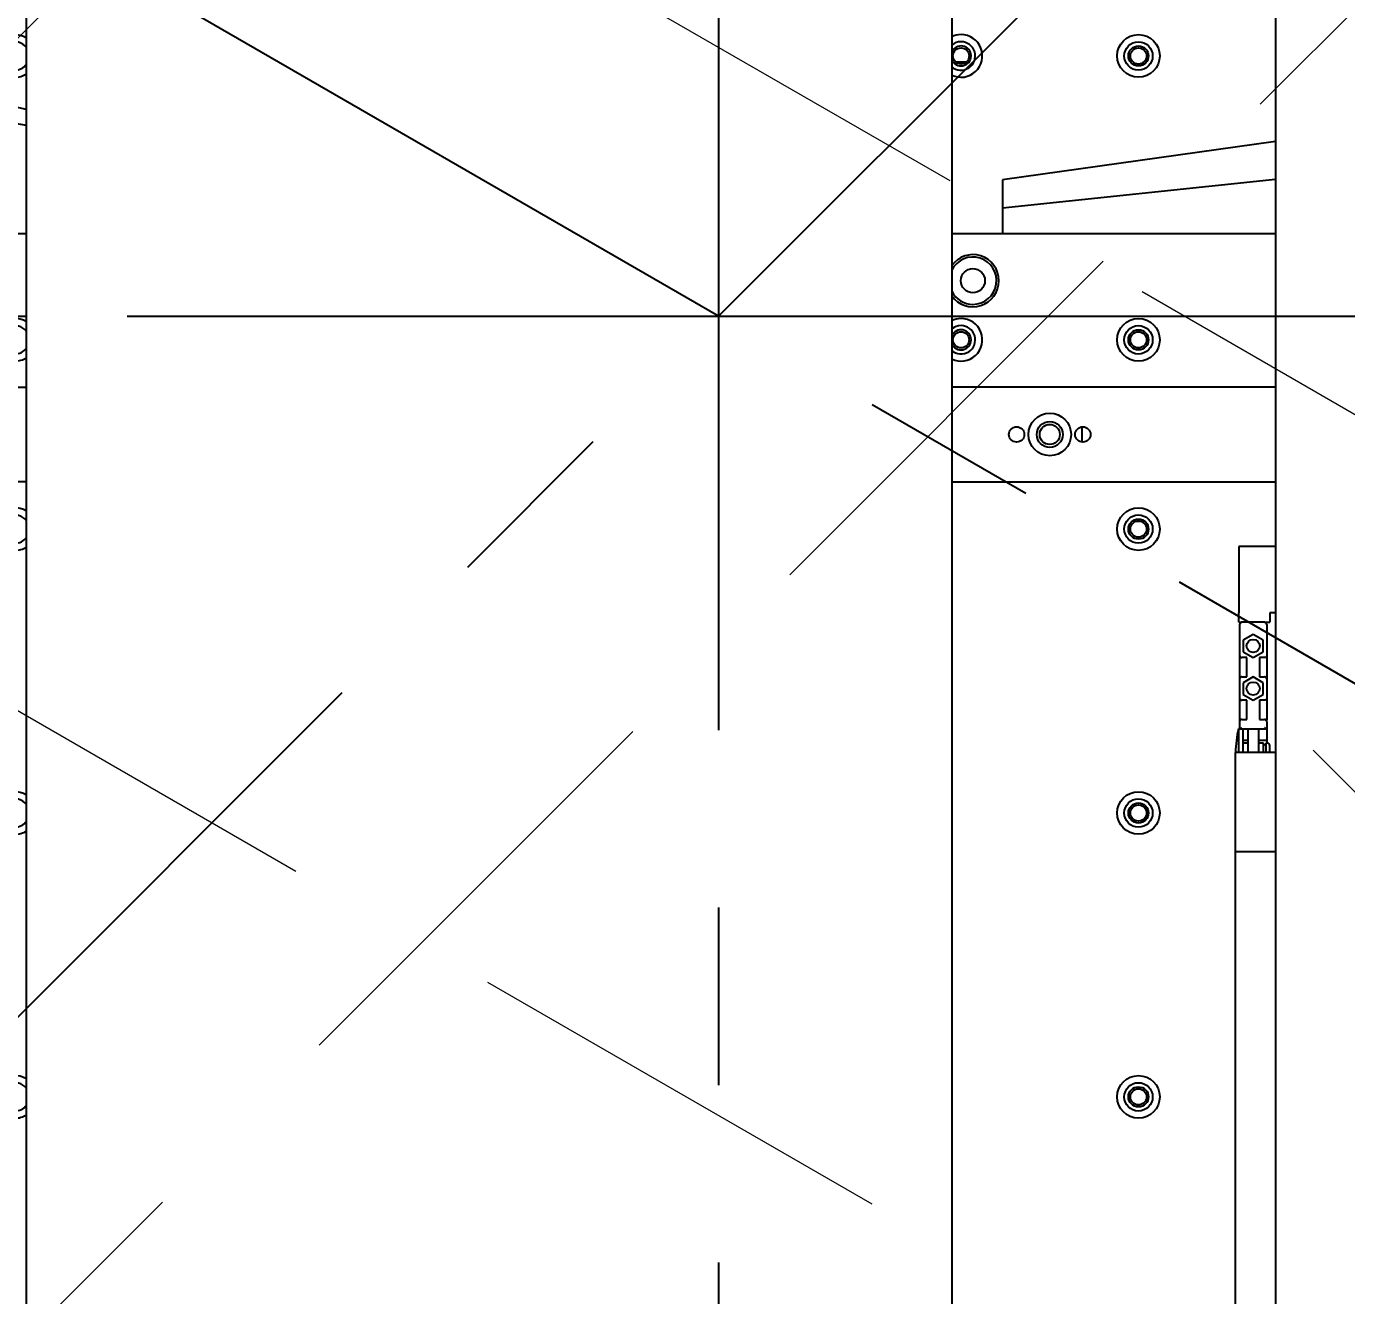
# Model space of a CAD drawing. Header units: inches. Extents: x -347369 to -260369, y 119522 to 149869.
# Drawn here: x -322776 to -322218, y 138586 to 139122 of the extents above; entities that cross this region are included whole.
import ezdxf

# ---------------------------------------------------------------- set-up
doc = ezdxf.new("R2010")
doc.units = ezdxf.units.IN
doc.header["$LTSCALE"] = 300
doc.linetypes.add('CENTRO', pattern=[2, 1.25, -0.25, 0.25, -0.25])
doc.linetypes.add('NASCOSTA', pattern=[0.375, 0.25, -0.125])
for name, color, linetype in [('ASSI', 254, 'CENTRO'), ('MACCHINA', 40, 'Continuous'), ('QUOTE', 7, 'Continuous')]:
    doc.layers.add(name, color=color, linetype=linetype)
doc.styles.get("Standard").update_dxf_attribs({"font": 'romans.shx'})
doc.dimstyles.new('sc1a100', dxfattribs={"dimscale": 100, "dimtxt": 3, "dimasz": 3, "dimexe": 0, "dimexo": 0, "dimgap": 1, "dimtad": 1, "dimzin": 12, "dimdsep": 46, "dimtxsty": 'Standard', "dimblk": 'CLOSEDBLANK', "dimcen": 1, "dimclrd": 253, "dimclre": 253, "dimclrt": 2, "dimadec": 0, "dimazin": 3, "dimtfac": 1, "dimtmove": 0, "dimatfit": 1, "dimldrblk": 'CLOSEDBLANK', "dimfxl": 1, "dimtolj": 1, "dimtzin": 0, "dimarcsym": 0})

# ---------------------------------------------------------------- blocks, each defined once
blk = doc.blocks.new('_ClosedBlank')
at = {"color": 0, "linetype": 'ByBlock', "lineweight": -2}
for p, q in [((-1, 0.1667), (0, 0)), ((-1, 0.1667), (-1, -0.1667)), ((0, 0), (-1, -0.1667))]:
    blk.add_line(p, q, dxfattribs=at)
blk = doc.blocks.new('*D28')
at = {"layer": 'Defpoints', "color": 0, "transparency": 16777216}
for p in [(-322483.62, 140399.66), (-321493.68, 139989.61), (-324251.39, 137231.89), (-323921.75, 136508.74), (-322483.62, 136499.66)]:
    blk.add_point(p, dxfattribs=at)
at = {"layer": 'QUOTE', "color": 253, "lineweight": -2, "transparency": 16777216}
for p, q in [((-324251.39, 137231.89), (-324517.44, 136965.84)), ((-322483.62, 136499.66), (-322483.62, 136123.4))]:
    blk.add_line(p, q, dxfattribs=at)
blk.add_arc((-322483.62, 138999.66), 2876.26, 230.97879, 264.02121, dxfattribs=at)
at = {"layer": 'QUOTE', "color": 253, "lineweight": -2, "transparency": 16777216, "xscale": 300, "yscale": 300, "zscale": 300}
for p, rotation in [((-324517.44, 136965.84), 137.9893954922992), ((-322483.62, 136123.4), 357.0106045077002)]:
    blk.add_blockref('_ClosedBlank', p, dxfattribs=dict(at, rotation=rotation))
at = {"layer": 'QUOTE', "color": 2, "transparency": 16777216, "insert": (-323488.65, 136573.31), "char_height": 300, "attachment_point": 5, "rotation": 337.5}
blk.add_mtext('\\A1;45°', dxfattribs=at)
blk = doc.blocks.new('*D38')
at = {"layer": 'Defpoints', "color": 0, "transparency": 16777216}
for p in [(-322483.62, 140399.66), (-323696.06, 139699.66), (-320318.56, 137749.66), (-322483.62, 136499.66), (-321507.47, 136317.71)]:
    blk.add_point(p, dxfattribs=at)
at = {"layer": 'QUOTE', "color": 253, "lineweight": -2, "transparency": 16777216}
for p, q in [((-320318.56, 137749.66), (-320011.93, 137572.62)), ((-322483.62, 136499.66), (-322483.62, 136145.58))]:
    blk.add_line(p, q, dxfattribs=at)
blk.add_arc((-322483.62, 138999.66), 2854.07, 276.02531, 323.97469, dxfattribs=at)
at = {"layer": 'QUOTE', "color": 253, "lineweight": -2, "transparency": 16777216, "xscale": 300, "yscale": 300, "zscale": 300}
for p, rotation in [((-320011.93, 137572.62), 56.98734634615995), ((-322483.62, 136145.58), 183.0126536538403)]:
    blk.add_blockref('_ClosedBlank', p, dxfattribs=dict(at, rotation=rotation))
at = {"layer": 'QUOTE', "color": 2, "transparency": 16777216, "insert": (-321181.59, 136744.46), "char_height": 300, "attachment_point": 5, "rotation": 30}
blk.add_mtext('\\A1;60°', dxfattribs=at)
blk = doc.blocks.new('A$Cda148bbc')
at = {"layer": 'ASSI'}
blk.add_line((0, -2400), (0, 1400), dxfattribs=at)
at = {"layer": 'MACCHINA', "color": 8, "linetype": 'NASCOSTA', "lineweight": 5, "ltscale": 2.5}
for p, q in [((98.55, 693.94), (98.55, -1243.49)), ((-292.65, -1368.86), (-292.65, 584.96)), ((307.5, 48), (728.5, 48))]:
    blk.add_line(p, q, dxfattribs=at)
blk.add_circle((0, 0), 750, dxfattribs=at)
blk = doc.blocks.new('A$Cad528b1c')
at = {"layer": 'ASSI'}
blk.add_line((0, 1400), (0, -2400), dxfattribs=at)
at = {"layer": 'MACCHINA'}
for p, q in [((98.55, 693.94), (98.55, -1243.49)), ((-292.65, -1368.86), (-292.65, 584.96)), ((235.5, 550), (235.5, -1362.9)), ((-292.65, 80.59), (-458.59, 109.85)), ((-292.65, 87.39), (-399.04, 110)), ((100.17, 107.5), (104.83, 107.5)), ((235.5, 73.88), (120, 57.64)), ((120, 45.84), (235.5, 57.98)), ((120, 57.64), (120, 45.84)), ((120, 45.84), (120, 35)), ((-1060, 35), (-292.65, 35)), ((98.55, 35), (235.5, 35)), ((-1025.36, 0), (-292.65, 0)), ((98.55, 0), (235.5, 0)), ((-739.5, -30), (-292.65, -30)), ((235.5, -30), (98.55, -30)), ((153.5, -46.79), (153.5, -53.21)), ((-292.65, -70), (-739.7, -70)), ((98.55, -70), (235.5, -70)), ((235.5, -97.39), (220, -97.39)), ((220, -97.39), (220, -125.39)), ((220, -129.39), (220, -125.39)), ((233, -125.39), (233, -129.39)), ((235.5, -125.39), (233, -125.39)), ((220, -129.39), (221.25, -129.39)), ((220.25, -130.39), (220.25, -143.34)), ((230.75, -129.39), (221.25, -129.39)), ((230.75, -129.39), (233, -129.39)), ((231.75, -130.39), (231.75, -143.34)), ((226, -134.49), (221.75, -136.94)), ((221.75, -136.94), (221.75, -141.85)), ((230.25, -136.94), (226, -134.49)), ((230.25, -141.85), (230.25, -136.94)), ((220.25, -143.34), (220.25, -151.44)), ((223.35, -144.34), (221.25, -144.34)), ((221.75, -141.85), (226, -144.3)), ((223.35, -152.44), (223.35, -144.34)), ((226, -144.3), (230.25, -141.85)), ((230.75, -144.34), (228.65, -144.34)), ((228.65, -144.34), (228.65, -152.44)), ((231.75, -143.34), (231.75, -151.44)), ((220.25, -151.44), (220.25, -153.44)), ((220.25, -153.44), (220.25, -161.34)), ((221.25, -152.44), (223.35, -152.44)), ((226, -152.49), (221.75, -154.94)), ((221.75, -154.94), (221.75, -159.85)), ((230.25, -154.94), (226, -152.49)), ((228.65, -152.44), (230.75, -152.44)), ((230.25, -159.85), (230.25, -154.94)), ((231.75, -153.44), (231.75, -161.34)), ((220.25, -161.34), (220.25, -169.44)), ((221.75, -159.85), (226, -162.3)), ((226, -162.3), (230.25, -159.85)), ((231.75, -161.34), (231.75, -169.44)), ((223.35, -162.34), (221.25, -162.34)), ((223.35, -170.44), (223.35, -162.34)), ((230.75, -162.34), (228.65, -162.34)), ((228.65, -162.34), (228.65, -170.44)), ((220.25, -169.44), (220.25, -170.68)), ((220.25, -171.44), (220.25, -174.18)), ((221.25, -170.44), (223.35, -170.44)), ((228.65, -170.44), (230.75, -170.44)), ((231.75, -171.44), (231.75, -174.18)), ((220.29, -174.39), (219.8, -174.39)), ((219.8, -174.39), (219.8, -184.39)), ((220.25, -174.37), (220.25, -174.18)), ((220.38, -174.45), (231.62, -174.45)), ((221.8, -184.39), (221.8, -174.45)), ((223.75, -174.45), (223.75, -184.39)), ((228.25, -174.45), (228.25, -184.39)), ((231.75, -174.18), (231.75, -179.18)), ((221.8, -179.18), (223.75, -179.18)), ((223.75, -180.44), (221.8, -180.44)), ((228.25, -179.18), (231.75, -179.18)), ((230.3, -180.44), (228.25, -180.44)), ((230.3, -184.39), (230.3, -180.44)), ((231, -181.24), (230.6, -181.24)), ((232, -180.44), (231.3, -180.44)), ((231.3, -180.44), (231.3, -184.39)), ((231.75, -179.18), (231.75, -180.44)), ((233, -184.39), (233, -181.44)), ((218.5, -226.23), (218.5, -184.39)), ((235.5, -184.39), (218.5, -184.39)), ((218.5, -226.23), (235.5, -226.23)), ((218.5, -951.92), (218.5, -226.23))]:
    blk.add_line(p, q, dxfattribs=at)
for centre, radius in [((177.5, 110), 9), ((102.5, 110), 3.42), ((177.5, 110), 6), ((177.5, 110), 4.25), ((177.5, 110), 3.42), ((107.5, 15), 5.1), ((177.5, -10), 9), ((177.5, -10), 6), ((102.5, -10), 3.42), ((177.5, -10), 4.25), ((177.5, -10), 3.42), ((140, -50), 9), ((140, -50), 5.5), ((126, -50), 3.25), ((140, -50), 4.25), ((154, -50), 3.25), ((177.5, -90), 9), ((177.5, -90), 6), ((177.5, -90), 4.25), ((177.5, -90), 3.42), ((226, -139.39), 2.75), ((226, -157.39), 2.75), ((177.5, -210), 9), ((177.5, -210), 6), ((177.5, -210), 4.25), ((177.5, -210), 3.42), ((177.5, -330), 9), ((177.5, -330), 6), ((177.5, -330), 4.25), ((177.5, -330), 3.42)]:
    blk.add_circle(centre, radius, dxfattribs=at)
for centre, radius, start, end in [((-297.5, 110), 9, 57.3775, 270), ((102.5, 110), 9, 90, 116.0197), ((102.5, 110), 9, 243.9803, 90), ((-297.5, 110), 6, 36.0355, 270), ((102.5, 110), 6, 90, 131.1491), ((102.5, 110), 6, 228.8509, 90), ((102.5, 110), 4.25, 201.7251, 158.2749), ((-297.5, 110), 6, 270, 323.9645), ((-297.5, 110), 9, 270, 302.6225), ((107.5, 15), 11, 215.5641, 144.4359), ((107.5, 15), 10, 270, 153.4843), ((107.5, 15), 10, 206.5157, 270), ((-297.5, -10), 9, 57.3775, 270), ((-297.5, -10), 6, 36.0355, 270), ((102.5, -10), 9, 90, 116.0197), ((102.5, -10), 9, 243.9803, 90), ((102.5, -10), 6, 90, 131.1491), ((102.5, -10), 6, 228.8509, 90), ((102.5, -10), 4.25, 201.7251, 158.2749), ((-297.5, -10), 6, 270, 323.9645), ((-297.5, -10), 9, 270, 302.6225), ((-297.5, -90), 9, 57.3775, 270), ((-297.5, -90), 6, 36.0355, 270), ((-297.5, -90), 6, 270, 323.9645), ((-297.5, -90), 9, 270, 302.6225), ((221.25, -130.39), 1, 90, 180), ((230.75, -130.39), 1, 0, 90), ((269.15, -185.89), 50.67, 166.8825, 178.3037), ((230.6, -180.94), 0.3, 180, 270), ((231, -180.94), 0.3, 270, 0), ((232, -181.44), 1, 0, 90), ((-297.5, -210), 9, 57.3775, 270), ((-297.5, -210), 6, 36.0355, 270), ((-297.5, -210), 6, 270, 323.9645), ((-297.5, -210), 9, 270, 302.6225), ((-297.5, -330), 9, 57.3775, 270), ((-297.5, -330), 6, 36.0355, 270), ((-297.5, -330), 6, 270, 323.9645), ((-297.5, -330), 9, 270, 302.6225)]:
    blk.add_arc(centre, radius, start, end, dxfattribs=at)
for points, knots in [([(220.25, -143.34), (220.27, -143.48), (220.3, -143.76), (220.53, -144.07), (220.8, -144.25), (221.02, -144.33), (221.18, -144.34), (221.25, -144.34)], [0, 0, 0, 0, 0.3101202, 0.6161208, 0.7588957, 0.8860224, 1, 1, 1, 1]), ([(231.75, -143.34), (231.73, -143.48), (231.7, -143.76), (231.47, -144.07), (231.2, -144.25), (230.98, -144.33), (230.82, -144.34), (230.75, -144.34)], [0, 0, 0, 0, 0.3101202, 0.6161208, 0.7588957, 0.8860224, 1, 1, 1, 1]), ([(221.25, -152.44), (221.16, -152.45), (220.95, -152.47), (220.68, -152.6), (220.44, -152.82), (220.28, -153.11), (220.26, -153.33), (220.25, -153.44)], [0, 0, 0, 0, 0.1467542, 0.3161257, 0.5102478, 0.7577933, 1, 1, 1, 1]), ([(231.75, -153.44), (231.73, -153.3), (231.7, -153.03), (231.47, -152.71), (231.2, -152.54), (230.98, -152.46), (230.82, -152.45), (230.75, -152.44)], [0, 0, 0, 0, 0.3101202, 0.6161208, 0.7588957, 0.8860224, 1, 1, 1, 1]), ([(231.75, -151.44), (231.75, -151.73), (231.75, -152.32), (231.75, -152.99), (231.75, -153.38), (231.75, -153.42), (231.75, -153.44)], [0, 0, 0, 0, 0.271218, 0.561897, 0.788543, 1, 1, 1, 1]), ([(220.25, -161.34), (220.27, -161.48), (220.3, -161.76), (220.53, -162.07), (220.8, -162.25), (221.02, -162.33), (221.18, -162.34), (221.25, -162.34)], [0, 0, 0, 0, 0.31012, 0.616121, 0.758896, 0.886022, 1, 1, 1, 1]), ([(231.75, -161.34), (231.73, -161.48), (231.7, -161.76), (231.47, -162.07), (231.2, -162.25), (230.98, -162.33), (230.82, -162.34), (230.75, -162.34)], [0, 0, 0, 0, 0.31012, 0.616121, 0.758896, 0.886022, 1, 1, 1, 1]), ([(221.25, -170.44), (221.16, -170.45), (220.95, -170.47), (220.68, -170.6), (220.44, -170.82), (220.28, -171.11), (220.26, -171.33), (220.25, -171.44)], [0, 0, 0, 0, 0.146754, 0.316126, 0.510248, 0.757793, 1, 1, 1, 1]), ([(231.75, -171.44), (231.73, -171.3), (231.7, -171.03), (231.47, -170.71), (231.2, -170.54), (230.98, -170.46), (230.82, -170.45), (230.75, -170.44)], [0, 0, 0, 0, 0.31012, 0.616121, 0.758896, 0.886022, 1, 1, 1, 1]), ([(231.75, -169.44), (231.75, -169.7), (231.75, -170.15), (231.75, -170.52), (231.75, -170.68)], [0, 0, 0, 0, 0.559699, 1, 1, 1, 1]), ([(220.25, -174.18), (220.25, -174.21), (220.25, -174.26), (220.26, -174.31), (220.27, -174.33)], [0, 0, 0, 0, 0.560867, 1, 1, 1, 1]), ([(220.27, -174.33), (220.28, -174.36), (220.29, -174.42), (220.34, -174.45), (220.42, -174.45), (220.54, -174.41), (220.78, -174.27), (221.03, -174.1), (221.2, -173.99), (221.25, -173.95), (221.25, -173.95)], [0, 0, 0, 0, 0.102921, 0.205744, 0.239484, 0.405141, 0.60192, 0.879088, 0.995899, 1, 1, 1, 1]), ([(231.73, -174.33), (231.72, -174.36), (231.71, -174.42), (231.66, -174.45), (231.58, -174.45), (231.46, -174.41), (231.22, -174.27), (230.97, -174.1), (230.8, -173.99), (230.75, -173.95), (230.75, -173.95)], [0, 0, 0, 0, 0.102921, 0.2057439, 0.2394839, 0.4051414, 0.6019201, 0.8790883, 0.9958992, 1, 1, 1, 1]), ([(231.73, -174.33), (231.74, -174.3), (231.75, -174.25), (231.75, -174.2), (231.75, -174.18)], [0, 0, 0, 0, 0.55923, 1, 1, 1, 1])]:
    blk.add_open_spline(points, degree=3, knots=knots, dxfattribs=at)
for points in [[(220.25, -170.68), (220.25, -170.77), (220.25, -170.94), (220.25, -171.12), (220.25, -171.2)], [(231.75, -171.2), (231.75, -171.12), (231.75, -170.94), (231.75, -170.77), (231.75, -170.68)]]:
    blk.add_open_spline(points, degree=3, dxfattribs=at)

msp = doc.modelspace()

# ---------------------------------------------------------------- linework, layer by layer
at = {"layer": 'ASSI'}
msp.add_line((-345533.629, 138999.656), (-307203.625, 138999.656), dxfattribs=at)

# ---------------------------------------------------------------- block references
for rotation in [315, 59.99999999999999]:
    msp.add_blockref('A$Cda148bbc', (-322483.625, 138999.656), dxfattribs=dict(rotation=rotation))
msp.add_blockref('A$Cad528b1c', (-322483.625, 138999.656))

# ---------------------------------------------------------------- dimensions: what is measured, and where the dimension line sits
at = {"layer": 'QUOTE'}
for base, line2, picture, middle in [((-323921.753, 136508.745), ((-324251.392, 137231.889), (-321493.675, 139989.605)), '*D28', (-323488.649, 136573.311)), ((-321507.475, 136317.706), ((-320318.561, 137749.656), (-323696.06, 139699.656)), '*D38', (-321181.589, 136744.464))]:
    dim = msp.add_angular_dim_2l(base=base, line1=((-322483.625, 136499.656), (-322483.625, 140399.656)), line2=line2, dimstyle='sc1a100', dxfattribs=at)
    dim.commit()
    dim.dimension.update_dxf_attribs({"geometry": picture, "text_midpoint": middle})

doc.saveas('drawing.dxf')
